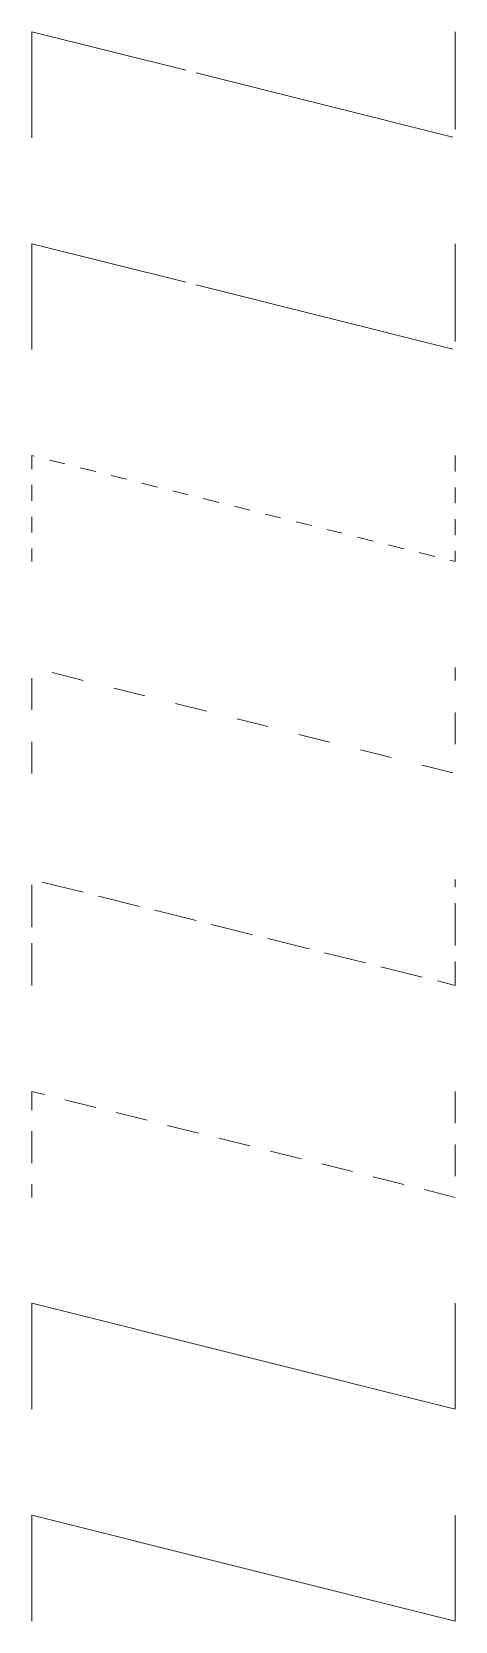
# Model space of a CAD drawing. Header units: metres. Extents: x 3068 to 3311, y 1718 to 1911.
# Drawn here: x 3193.55 to 3197.55, y 1784.37 to 1799.37 of the extents above; entities that cross this region are included whole.
import ezdxf

# ---------------------------------------------------------------- set-up
doc = ezdxf.new("R2010")
doc.units = ezdxf.units.M
for name, pattern in [('QL_1061', [2.5, 2.5, 0]), ('QL_1062', [2.5, 2.5, 0]), ('QL_1063', [0.3, 0.15, -0.15]), ('QL_1064', [0.6, 0.3, -0.3]), ('QL_1065', [0.55, 0.4, -0.15]), ('QL_1066', [0.5, 0.3, -0.2]), ('Socle_Continu', [2.5, 2.5, 0])]:
    doc.linetypes.add(name, pattern=pattern)
doc.layers.add('TRANS_SCT', color=242, linetype='Socle_Continu', lineweight=13)
doc.styles.get("Standard").update_dxf_attribs({"font": 'arial.ttf'})
doc.linetypes.add('QL_1067', pattern='A,3,-0.1,0.1,-0.1,0.1,-0.254,["|╧|",Standard,S=0.254,R=0,X=-0.2,Y=-0.127],-0.254,0.1,-0.1,0.1,-0.1', length=4.308)
doc.linetypes.add('QL_1068', pattern='A,4,-0.254,["| |",Standard,S=0.254,R=0,X=-0.127,Y=-0.1],-0.254', length=4.508)

msp = doc.modelspace()

# ---------------------------------------------------------------- linework, layer by layer
at = {"layer": 'TRANS_SCT', "linetype": 'QL_1061', "flags": 128}
msp.add_lwpolyline([(3193.549, 1798.366), (3193.549, 1799.366), (3197.549, 1798.366), (3197.549, 1799.366)], dxfattribs=at)
at = {"layer": 'TRANS_SCT', "linetype": 'QL_1062', "flags": 128}
msp.add_lwpolyline([(3193.549, 1796.366), (3193.549, 1797.366), (3197.549, 1796.366), (3197.549, 1797.366)], dxfattribs=at)
at = {"layer": 'TRANS_SCT', "linetype": 'QL_1063', "flags": 128}
msp.add_lwpolyline([(3197.549, 1795.366), (3197.549, 1794.366), (3193.549, 1795.366), (3193.549, 1794.366)], dxfattribs=at)
at = {"layer": 'TRANS_SCT', "linetype": 'QL_1064', "flags": 128}
msp.add_lwpolyline([(3193.549, 1792.366), (3193.549, 1793.366), (3197.549, 1792.366), (3197.549, 1793.366)], dxfattribs=at)
at = {"layer": 'TRANS_SCT', "linetype": 'QL_1065', "flags": 128}
msp.add_lwpolyline([(3193.549, 1790.366), (3193.549, 1791.366), (3197.549, 1790.366), (3197.549, 1791.366)], dxfattribs=at)
at = {"layer": 'TRANS_SCT', "linetype": 'QL_1066', "flags": 128}
msp.add_lwpolyline([(3197.549, 1789.366), (3197.549, 1788.366), (3193.549, 1789.366), (3193.549, 1788.366)], dxfattribs=at)
at = {"layer": 'TRANS_SCT', "linetype": 'QL_1067', "flags": 128}
msp.add_lwpolyline([(3193.549, 1786.366), (3193.549, 1787.366), (3197.549, 1786.366), (3197.549, 1787.366)], dxfattribs=at)
at = {"layer": 'TRANS_SCT', "linetype": 'QL_1068', "flags": 128}
msp.add_lwpolyline([(3193.549, 1784.366), (3193.549, 1785.366), (3197.549, 1784.366), (3197.549, 1785.366)], dxfattribs=at)

doc.saveas('drawing.dxf')
